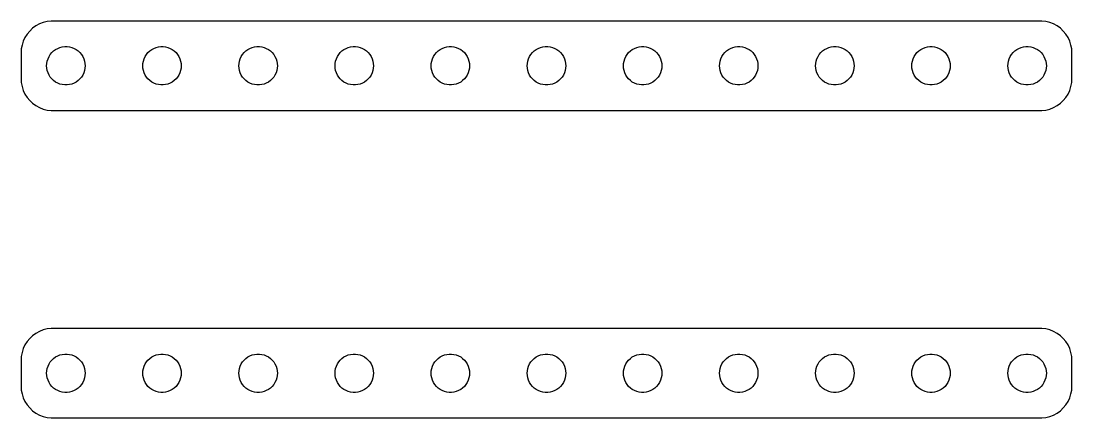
# Model space of a CAD drawing. Header units: metres. Extents: x -41 to 41, y 20.5 to 51.5.
import ezdxf

# ---------------------------------------------------------------- set-up
doc = ezdxf.new("R2010")
doc.units = ezdxf.units.M

msp = doc.modelspace()

# ---------------------------------------------------------------- linework, layer by layer
for p, q in [((-40.0936, 50.9263), (-40.3224, 50.7114)), ((-39.8396, 51.1108), (-40.0936, 50.9263)), ((-39.5644, 51.2621), (-39.8396, 51.1108)), ((-39.2725, 51.3776), (-39.5644, 51.2621)), ((-38.9684, 51.4557), (-39.2725, 51.3776)), ((-38.657, 51.4951), (-38.9684, 51.4557)), ((38.657, 51.4951), (-38.657, 51.4951)), ((38.9684, 51.4557), (38.657, 51.4951)), ((39.2725, 51.3776), (38.9684, 51.4557)), ((39.5644, 51.2621), (39.2725, 51.3776)), ((39.8396, 51.1108), (39.5644, 51.2621)), ((40.0936, 50.9263), (39.8396, 51.1108)), ((40.3224, 50.7114), (40.0936, 50.9263)), ((-40.6908, 50.2044), (-40.8244, 49.9203)), ((-40.5225, 50.4695), (-40.6908, 50.2044)), ((-40.3224, 50.7114), (-40.5225, 50.4695)), ((40.5225, 50.4695), (40.3224, 50.7114)), ((40.6908, 50.2044), (40.5225, 50.4695)), ((40.8244, 49.9203), (40.6908, 50.2044)), ((-40.9803, 49.3133), (-41, 49)), ((-40.9214, 49.6217), (-40.9803, 49.3133)), ((-40.8244, 49.9203), (-40.9214, 49.6217)), ((-38.4561, 49.1558), (-38.3037, 49.2665)), ((-38.3037, 49.2665), (-38.1387, 49.3572)), ((-38.1387, 49.3572), (-37.9635, 49.4266)), ((-37.9635, 49.4266), (-37.7811, 49.4734)), ((-37.7811, 49.4734), (-37.5942, 49.497)), ((-37.5942, 49.497), (-37.4058, 49.497)), ((-37.4058, 49.497), (-37.2189, 49.4734)), ((-37.2189, 49.4734), (-37.0365, 49.4266)), ((-37.0365, 49.4266), (-36.8613, 49.3572)), ((-36.8613, 49.3572), (-36.6963, 49.2665)), ((-36.6963, 49.2665), (-36.5439, 49.1558)), ((-30.9561, 49.1558), (-30.8037, 49.2665)), ((-30.8037, 49.2665), (-30.6387, 49.3572)), ((-30.6387, 49.3572), (-30.4635, 49.4266)), ((-30.4635, 49.4266), (-30.2811, 49.4734)), ((-30.2811, 49.4734), (-30.0942, 49.497)), ((-30.0942, 49.497), (-29.9058, 49.497)), ((-29.9058, 49.497), (-29.7189, 49.4734)), ((-29.7189, 49.4734), (-29.5365, 49.4266)), ((-29.5365, 49.4266), (-29.3613, 49.3572)), ((-29.3613, 49.3572), (-29.1963, 49.2665)), ((-29.1963, 49.2665), (-29.0439, 49.1558)), ((-23.4561, 49.1558), (-23.3037, 49.2665)), ((-23.3037, 49.2665), (-23.1387, 49.3572)), ((-23.1387, 49.3572), (-22.9635, 49.4266)), ((-22.9635, 49.4266), (-22.7811, 49.4734)), ((-22.7811, 49.4734), (-22.5942, 49.497)), ((-22.5942, 49.497), (-22.4058, 49.497)), ((-22.4058, 49.497), (-22.2189, 49.4734)), ((-22.2189, 49.4734), (-22.0365, 49.4266)), ((-22.0365, 49.4266), (-21.8613, 49.3572)), ((-21.8613, 49.3572), (-21.6963, 49.2665)), ((-21.6963, 49.2665), (-21.5439, 49.1558)), ((-15.9561, 49.1558), (-15.8037, 49.2665)), ((-15.8037, 49.2665), (-15.6387, 49.3572)), ((-15.6387, 49.3572), (-15.4635, 49.4266)), ((-15.4635, 49.4266), (-15.2811, 49.4734)), ((-15.2811, 49.4734), (-15.0942, 49.497)), ((-15.0942, 49.497), (-14.9058, 49.497)), ((-14.9058, 49.497), (-14.7189, 49.4734)), ((-14.7189, 49.4734), (-14.5365, 49.4266)), ((-14.5365, 49.4266), (-14.3613, 49.3572)), ((-14.3613, 49.3572), (-14.1963, 49.2665)), ((-14.1963, 49.2665), (-14.0439, 49.1558)), ((-8.45613, 49.1558), (-8.30373, 49.2665)), ((-8.30373, 49.2665), (-8.13866, 49.3572)), ((-8.13866, 49.3572), (-7.96352, 49.4266)), ((-7.96352, 49.4266), (-7.78107, 49.4734)), ((-7.78107, 49.4734), (-7.59418, 49.497)), ((-7.59418, 49.497), (-7.40581, 49.497)), ((-7.40581, 49.497), (-7.21892, 49.4734)), ((-7.21892, 49.4734), (-7.03647, 49.4266)), ((-7.03647, 49.4266), (-6.86133, 49.3572)), ((-6.86133, 49.3572), (-6.69626, 49.2665)), ((-6.69626, 49.2665), (-6.54385, 49.1558)), ((-0.95613, 49.1558), (-0.80373, 49.2665)), ((-0.80373, 49.2665), (-0.63866, 49.3572)), ((-0.63866, 49.3572), (-0.46352, 49.4266)), ((-0.46352, 49.4266), (-0.28107, 49.4734)), ((-0.28107, 49.4734), (-0.09418, 49.497)), ((-0.09418, 49.497), (0.09418, 49.497)), ((0.09418, 49.497), (0.28107, 49.4734)), ((0.28107, 49.4734), (0.46352, 49.4266)), ((0.46352, 49.4266), (0.63866, 49.3572)), ((0.63866, 49.3572), (0.80373, 49.2665)), ((0.80373, 49.2665), (0.95613, 49.1558)), ((6.54385, 49.1558), (6.69626, 49.2665)), ((6.69626, 49.2665), (6.86133, 49.3572)), ((6.86133, 49.3572), (7.03647, 49.4266)), ((7.03647, 49.4266), (7.21892, 49.4734)), ((7.21892, 49.4734), (7.40581, 49.497)), ((7.40581, 49.497), (7.59418, 49.497)), ((7.59418, 49.497), (7.78107, 49.4734)), ((7.78107, 49.4734), (7.96352, 49.4266)), ((7.96352, 49.4266), (8.13866, 49.3572)), ((8.13866, 49.3572), (8.30373, 49.2665)), ((8.30373, 49.2665), (8.45613, 49.1558)), ((14.0439, 49.1558), (14.1963, 49.2665)), ((14.1963, 49.2665), (14.3613, 49.3572)), ((14.3613, 49.3572), (14.5365, 49.4266)), ((14.5365, 49.4266), (14.7189, 49.4734)), ((14.7189, 49.4734), (14.9058, 49.497)), ((14.9058, 49.497), (15.0942, 49.497)), ((15.0942, 49.497), (15.2811, 49.4734)), ((15.2811, 49.4734), (15.4635, 49.4266)), ((15.4635, 49.4266), (15.6387, 49.3572)), ((15.6387, 49.3572), (15.8037, 49.2665)), ((15.8037, 49.2665), (15.9561, 49.1558)), ((21.5439, 49.1558), (21.6963, 49.2665)), ((21.6963, 49.2665), (21.8613, 49.3572)), ((21.8613, 49.3572), (22.0365, 49.4266)), ((22.0365, 49.4266), (22.2189, 49.4734)), ((22.2189, 49.4734), (22.4058, 49.497)), ((22.4058, 49.497), (22.5942, 49.497)), ((22.5942, 49.497), (22.7811, 49.4734)), ((22.7811, 49.4734), (22.9635, 49.4266)), ((22.9635, 49.4266), (23.1387, 49.3572)), ((23.1387, 49.3572), (23.3037, 49.2665)), ((23.3037, 49.2665), (23.4561, 49.1558)), ((29.0439, 49.1558), (29.1963, 49.2665)), ((29.1963, 49.2665), (29.3613, 49.3572)), ((29.3613, 49.3572), (29.5365, 49.4266)), ((29.5365, 49.4266), (29.7189, 49.4734)), ((29.7189, 49.4734), (29.9058, 49.497)), ((29.9058, 49.497), (30.0942, 49.497)), ((30.0942, 49.497), (30.2811, 49.4734)), ((30.2811, 49.4734), (30.4635, 49.4266)), ((30.4635, 49.4266), (30.6387, 49.3572)), ((30.6387, 49.3572), (30.8037, 49.2665)), ((30.8037, 49.2665), (30.9561, 49.1558)), ((36.5439, 49.1558), (36.6963, 49.2665)), ((36.6963, 49.2665), (36.8613, 49.3572)), ((36.8613, 49.3572), (37.0365, 49.4266)), ((37.0365, 49.4266), (37.2189, 49.4734)), ((37.2189, 49.4734), (37.4058, 49.497)), ((37.4058, 49.497), (37.5942, 49.497)), ((37.5942, 49.497), (37.7811, 49.4734)), ((37.7811, 49.4734), (37.9635, 49.4266)), ((37.9635, 49.4266), (38.1387, 49.3572)), ((38.1387, 49.3572), (38.3037, 49.2665)), ((38.3037, 49.2665), (38.4561, 49.1558)), ((40.9214, 49.6217), (40.8244, 49.9203)), ((40.9803, 49.3133), (40.9214, 49.6217)), ((41, 49), (40.9803, 49.3133)), ((-41, 49), (-41, 47)), ((-38.9529, 48.373), (-38.8947, 48.5522)), ((-38.8947, 48.5522), (-38.8145, 48.7226)), ((-38.8145, 48.7226), (-38.7135, 48.8817)), ((-38.7135, 48.8817), (-38.5934, 49.0268)), ((-38.5934, 49.0268), (-38.4561, 49.1558)), ((-36.5439, 49.1558), (-36.4065, 49.0268)), ((-36.4065, 49.0268), (-36.2865, 48.8817)), ((-36.2865, 48.8817), (-36.1855, 48.7226)), ((-36.1855, 48.7226), (-36.1053, 48.5522)), ((-36.1053, 48.5522), (-36.0471, 48.373)), ((-31.4529, 48.373), (-31.3947, 48.5522)), ((-31.3947, 48.5522), (-31.3145, 48.7226)), ((-31.3145, 48.7226), (-31.2135, 48.8817)), ((-31.2135, 48.8817), (-31.0934, 49.0268)), ((-31.0934, 49.0268), (-30.9561, 49.1558)), ((-29.0439, 49.1558), (-28.9065, 49.0268)), ((-28.9065, 49.0268), (-28.7865, 48.8817)), ((-28.7865, 48.8817), (-28.6855, 48.7226)), ((-28.6855, 48.7226), (-28.6053, 48.5522)), ((-28.6053, 48.5522), (-28.5471, 48.373)), ((-23.9529, 48.373), (-23.8947, 48.5522)), ((-23.8947, 48.5522), (-23.8145, 48.7226)), ((-23.8145, 48.7226), (-23.7135, 48.8817)), ((-23.7135, 48.8817), (-23.5934, 49.0268)), ((-23.5934, 49.0268), (-23.4561, 49.1558)), ((-21.5439, 49.1558), (-21.4065, 49.0268)), ((-21.4065, 49.0268), (-21.2865, 48.8817)), ((-21.2865, 48.8817), (-21.1855, 48.7226)), ((-21.1855, 48.7226), (-21.1053, 48.5522)), ((-21.1053, 48.5522), (-21.0471, 48.373)), ((-16.4529, 48.373), (-16.3947, 48.5522)), ((-16.3947, 48.5522), (-16.3145, 48.7226)), ((-16.3145, 48.7226), (-16.2135, 48.8817)), ((-16.2135, 48.8817), (-16.0934, 49.0268)), ((-16.0934, 49.0268), (-15.9561, 49.1558)), ((-14.0439, 49.1558), (-13.9065, 49.0268)), ((-13.9065, 49.0268), (-13.7865, 48.8817)), ((-13.7865, 48.8817), (-13.6855, 48.7226)), ((-13.6855, 48.7226), (-13.6053, 48.5522)), ((-13.6053, 48.5522), (-13.5471, 48.373)), ((-8.95287, 48.373), (-8.89465, 48.5522)), ((-8.89465, 48.5522), (-8.81445, 48.7226)), ((-8.81445, 48.7226), (-8.71352, 48.8817)), ((-8.71352, 48.8817), (-8.59344, 49.0268)), ((-8.59344, 49.0268), (-8.45613, 49.1558)), ((-6.54385, 49.1558), (-6.40654, 49.0268)), ((-6.40654, 49.0268), (-6.28647, 48.8817)), ((-6.28647, 48.8817), (-6.18553, 48.7226)), ((-6.18553, 48.7226), (-6.10533, 48.5522)), ((-6.10533, 48.5522), (-6.04712, 48.373)), ((-1.45287, 48.373), (-1.39465, 48.5522)), ((-1.39465, 48.5522), (-1.31445, 48.7226)), ((-1.31445, 48.7226), (-1.21352, 48.8817)), ((-1.21352, 48.8817), (-1.09344, 49.0268)), ((-1.09344, 49.0268), (-0.95613, 49.1558)), ((0.95613, 49.1558), (1.09344, 49.0268)), ((1.09344, 49.0268), (1.21352, 48.8817)), ((1.21352, 48.8817), (1.31445, 48.7226)), ((1.31445, 48.7226), (1.39465, 48.5522)), ((1.39465, 48.5522), (1.45287, 48.373)), ((6.04712, 48.373), (6.10533, 48.5522)), ((6.10533, 48.5522), (6.18553, 48.7226)), ((6.18553, 48.7226), (6.28647, 48.8817)), ((6.28647, 48.8817), (6.40654, 49.0268)), ((6.40654, 49.0268), (6.54385, 49.1558)), ((8.45613, 49.1558), (8.59344, 49.0268)), ((8.59344, 49.0268), (8.71352, 48.8817)), ((8.71352, 48.8817), (8.81445, 48.7226)), ((8.81445, 48.7226), (8.89465, 48.5522)), ((8.89465, 48.5522), (8.95287, 48.373)), ((13.5471, 48.373), (13.6053, 48.5522)), ((13.6053, 48.5522), (13.6855, 48.7226)), ((13.6855, 48.7226), (13.7865, 48.8817)), ((13.7865, 48.8817), (13.9065, 49.0268)), ((13.9065, 49.0268), (14.0439, 49.1558)), ((15.9561, 49.1558), (16.0934, 49.0268)), ((16.0934, 49.0268), (16.2135, 48.8817)), ((16.2135, 48.8817), (16.3145, 48.7226)), ((16.3145, 48.7226), (16.3947, 48.5522)), ((16.3947, 48.5522), (16.4529, 48.373)), ((21.0471, 48.373), (21.1053, 48.5522)), ((21.1053, 48.5522), (21.1855, 48.7226)), ((21.1855, 48.7226), (21.2865, 48.8817)), ((21.2865, 48.8817), (21.4065, 49.0268)), ((21.4065, 49.0268), (21.5439, 49.1558)), ((23.4561, 49.1558), (23.5934, 49.0268)), ((23.5934, 49.0268), (23.7135, 48.8817)), ((23.7135, 48.8817), (23.8145, 48.7226)), ((23.8145, 48.7226), (23.8947, 48.5522)), ((23.8947, 48.5522), (23.9529, 48.373)), ((28.5471, 48.373), (28.6053, 48.5522)), ((28.6053, 48.5522), (28.6855, 48.7226)), ((28.6855, 48.7226), (28.7865, 48.8817)), ((28.7865, 48.8817), (28.9065, 49.0268)), ((28.9065, 49.0268), (29.0439, 49.1558)), ((30.9561, 49.1558), (31.0934, 49.0268)), ((31.0934, 49.0268), (31.2135, 48.8817)), ((31.2135, 48.8817), (31.3145, 48.7226)), ((31.3145, 48.7226), (31.3947, 48.5522)), ((31.3947, 48.5522), (31.4529, 48.373)), ((36.0471, 48.373), (36.1053, 48.5522)), ((36.1053, 48.5522), (36.1855, 48.7226)), ((36.1855, 48.7226), (36.2865, 48.8817)), ((36.2865, 48.8817), (36.4065, 49.0268)), ((36.4065, 49.0268), (36.5439, 49.1558)), ((38.4561, 49.1558), (38.5934, 49.0268)), ((38.5934, 49.0268), (38.7135, 48.8817)), ((38.7135, 48.8817), (38.8145, 48.7226)), ((38.8145, 48.7226), (38.8947, 48.5522)), ((38.8947, 48.5522), (38.9529, 48.373)), ((41, 47), (41, 49)), ((-39, 48), (-38.9882, 48.188)), ((-38.9882, 47.812), (-39, 48)), ((-38.9882, 48.188), (-38.9529, 48.373)), ((-38.9529, 47.627), (-38.9882, 47.812)), ((-38.8947, 47.4478), (-38.9529, 47.627)), ((-36.0471, 47.627), (-36.1053, 47.4478)), ((-36.0471, 48.373), (-36.0118, 48.188)), ((-36.0118, 47.812), (-36.0471, 47.627)), ((-36.0118, 48.188), (-36, 48)), ((-36, 48), (-36.0118, 47.812)), ((-31.5, 48), (-31.4882, 48.188)), ((-31.4882, 47.812), (-31.5, 48)), ((-31.4882, 48.188), (-31.4529, 48.373)), ((-31.4529, 47.627), (-31.4882, 47.812)), ((-31.3947, 47.4478), (-31.4529, 47.627)), ((-28.5471, 47.627), (-28.6053, 47.4478)), ((-28.5471, 48.373), (-28.5118, 48.188)), ((-28.5118, 47.812), (-28.5471, 47.627)), ((-28.5118, 48.188), (-28.5, 48)), ((-28.5, 48), (-28.5118, 47.812)), ((-24, 48), (-23.9882, 48.188)), ((-23.9882, 47.812), (-24, 48)), ((-23.9882, 48.188), (-23.9529, 48.373)), ((-23.9529, 47.627), (-23.9882, 47.812)), ((-23.8947, 47.4478), (-23.9529, 47.627)), ((-21.0471, 47.627), (-21.1053, 47.4478)), ((-21.0471, 48.373), (-21.0118, 48.188)), ((-21.0118, 47.812), (-21.0471, 47.627)), ((-21.0118, 48.188), (-21, 48)), ((-21, 48), (-21.0118, 47.812)), ((-16.5, 48), (-16.4882, 48.188)), ((-16.4882, 47.812), (-16.5, 48)), ((-16.4882, 48.188), (-16.4529, 48.373)), ((-16.4529, 47.627), (-16.4882, 47.812)), ((-16.3947, 47.4478), (-16.4529, 47.627)), ((-13.5471, 47.627), (-13.6053, 47.4478)), ((-13.5471, 48.373), (-13.5118, 48.188)), ((-13.5118, 47.812), (-13.5471, 47.627)), ((-13.5118, 48.188), (-13.5, 48)), ((-13.5, 48), (-13.5118, 47.812)), ((-9, 48), (-8.98816, 48.188)), ((-8.98816, 47.812), (-9, 48)), ((-8.98816, 48.188), (-8.95287, 48.373)), ((-8.95287, 47.627), (-8.98816, 47.812)), ((-8.89465, 47.4478), (-8.95287, 47.627)), ((-6.04712, 47.627), (-6.10533, 47.4478)), ((-6.04712, 48.373), (-6.01183, 48.188)), ((-6.01183, 47.812), (-6.04712, 47.627)), ((-6.01183, 48.188), (-6, 48)), ((-6, 48), (-6.01183, 47.812)), ((-1.5, 48), (-1.48816, 48.188)), ((-1.48816, 47.812), (-1.5, 48)), ((-1.48816, 48.188), (-1.45287, 48.373)), ((-1.45287, 47.627), (-1.48816, 47.812)), ((-1.39465, 47.4478), (-1.45287, 47.627)), ((1.45287, 47.627), (1.39465, 47.4478)), ((1.45287, 48.373), (1.48816, 48.188)), ((1.48816, 47.812), (1.45287, 47.627)), ((1.48816, 48.188), (1.5, 48)), ((1.5, 48), (1.48816, 47.812)), ((6, 48), (6.01183, 48.188)), ((6.01183, 47.812), (6, 48)), ((6.01183, 48.188), (6.04712, 48.373)), ((6.04712, 47.627), (6.01183, 47.812)), ((6.10533, 47.4478), (6.04712, 47.627)), ((8.95287, 47.627), (8.89465, 47.4478)), ((8.95287, 48.373), (8.98816, 48.188)), ((8.98816, 47.812), (8.95287, 47.627)), ((8.98816, 48.188), (9, 48)), ((9, 48), (8.98816, 47.812)), ((13.5, 48), (13.5118, 48.188)), ((13.5118, 47.812), (13.5, 48)), ((13.5118, 48.188), (13.5471, 48.373)), ((13.5471, 47.627), (13.5118, 47.812)), ((13.6053, 47.4478), (13.5471, 47.627)), ((16.4529, 47.627), (16.3947, 47.4478)), ((16.4529, 48.373), (16.4882, 48.188)), ((16.4882, 47.812), (16.4529, 47.627)), ((16.4882, 48.188), (16.5, 48)), ((16.5, 48), (16.4882, 47.812)), ((21, 48), (21.0118, 48.188)), ((21.0118, 47.812), (21, 48)), ((21.0118, 48.188), (21.0471, 48.373)), ((21.0471, 47.627), (21.0118, 47.812)), ((21.1053, 47.4478), (21.0471, 47.627)), ((23.9529, 47.627), (23.8947, 47.4478)), ((23.9529, 48.373), (23.9882, 48.188)), ((23.9882, 47.812), (23.9529, 47.627)), ((23.9882, 48.188), (24, 48)), ((24, 48), (23.9882, 47.812)), ((28.5, 48), (28.5118, 48.188)), ((28.5118, 47.812), (28.5, 48)), ((28.5118, 48.188), (28.5471, 48.373)), ((28.5471, 47.627), (28.5118, 47.812)), ((28.6053, 47.4478), (28.5471, 47.627)), ((31.4529, 47.627), (31.3947, 47.4478)), ((31.4529, 48.373), (31.4882, 48.188)), ((31.4882, 47.812), (31.4529, 47.627)), ((31.4882, 48.188), (31.5, 48)), ((31.5, 48), (31.4882, 47.812)), ((36, 48), (36.0118, 48.188)), ((36.0118, 47.812), (36, 48)), ((36.0118, 48.188), (36.0471, 48.373)), ((36.0471, 47.627), (36.0118, 47.812)), ((36.1053, 47.4478), (36.0471, 47.627)), ((38.9529, 47.627), (38.8947, 47.4478)), ((38.9529, 48.373), (38.9882, 48.188)), ((38.9882, 47.812), (38.9529, 47.627)), ((38.9882, 48.188), (39, 48)), ((39, 48), (38.9882, 47.812)), ((-41, 47), (-40.9803, 46.6867)), ((-38.8145, 47.2774), (-38.8947, 47.4478)), ((-38.7135, 47.1183), (-38.8145, 47.2774)), ((-38.5934, 46.9732), (-38.7135, 47.1183)), ((-38.4561, 46.8442), (-38.5934, 46.9732)), ((-38.3037, 46.7335), (-38.4561, 46.8442)), ((-36.5439, 46.8442), (-36.6963, 46.7335)), ((-36.4065, 46.9732), (-36.5439, 46.8442)), ((-36.2865, 47.1183), (-36.4065, 46.9732)), ((-36.1855, 47.2774), (-36.2865, 47.1183)), ((-36.1053, 47.4478), (-36.1855, 47.2774)), ((-31.3145, 47.2774), (-31.3947, 47.4478)), ((-31.2135, 47.1183), (-31.3145, 47.2774)), ((-31.0934, 46.9732), (-31.2135, 47.1183)), ((-30.9561, 46.8442), (-31.0934, 46.9732)), ((-30.8037, 46.7335), (-30.9561, 46.8442)), ((-29.0439, 46.8442), (-29.1963, 46.7335)), ((-28.9065, 46.9732), (-29.0439, 46.8442)), ((-28.7865, 47.1183), (-28.9065, 46.9732)), ((-28.6855, 47.2774), (-28.7865, 47.1183)), ((-28.6053, 47.4478), (-28.6855, 47.2774)), ((-23.8145, 47.2774), (-23.8947, 47.4478)), ((-23.7135, 47.1183), (-23.8145, 47.2774)), ((-23.5934, 46.9732), (-23.7135, 47.1183)), ((-23.4561, 46.8442), (-23.5934, 46.9732)), ((-23.3037, 46.7335), (-23.4561, 46.8442)), ((-21.5439, 46.8442), (-21.6963, 46.7335)), ((-21.4065, 46.9732), (-21.5439, 46.8442)), ((-21.2865, 47.1183), (-21.4065, 46.9732)), ((-21.1855, 47.2774), (-21.2865, 47.1183)), ((-21.1053, 47.4478), (-21.1855, 47.2774)), ((-16.3145, 47.2774), (-16.3947, 47.4478)), ((-16.2135, 47.1183), (-16.3145, 47.2774)), ((-16.0934, 46.9732), (-16.2135, 47.1183)), ((-15.9561, 46.8442), (-16.0934, 46.9732)), ((-15.8037, 46.7335), (-15.9561, 46.8442)), ((-14.0439, 46.8442), (-14.1963, 46.7335)), ((-13.9065, 46.9732), (-14.0439, 46.8442)), ((-13.7865, 47.1183), (-13.9065, 46.9732)), ((-13.6855, 47.2774), (-13.7865, 47.1183)), ((-13.6053, 47.4478), (-13.6855, 47.2774)), ((-8.81445, 47.2774), (-8.89465, 47.4478)), ((-8.71352, 47.1183), (-8.81445, 47.2774)), ((-8.59344, 46.9732), (-8.71352, 47.1183)), ((-8.45613, 46.8442), (-8.59344, 46.9732)), ((-8.30373, 46.7335), (-8.45613, 46.8442)), ((-6.54385, 46.8442), (-6.69626, 46.7335)), ((-6.40654, 46.9732), (-6.54385, 46.8442)), ((-6.28647, 47.1183), (-6.40654, 46.9732)), ((-6.18553, 47.2774), (-6.28647, 47.1183)), ((-6.10533, 47.4478), (-6.18553, 47.2774)), ((-1.31445, 47.2774), (-1.39465, 47.4478)), ((-1.21352, 47.1183), (-1.31445, 47.2774)), ((-1.09344, 46.9732), (-1.21352, 47.1183)), ((-0.95613, 46.8442), (-1.09344, 46.9732)), ((-0.80373, 46.7335), (-0.95613, 46.8442)), ((0.95613, 46.8442), (0.80373, 46.7335)), ((1.09344, 46.9732), (0.95613, 46.8442)), ((1.21352, 47.1183), (1.09344, 46.9732)), ((1.31445, 47.2774), (1.21352, 47.1183)), ((1.39465, 47.4478), (1.31445, 47.2774)), ((6.18553, 47.2774), (6.10533, 47.4478)), ((6.28647, 47.1183), (6.18553, 47.2774)), ((6.40654, 46.9732), (6.28647, 47.1183)), ((6.54385, 46.8442), (6.40654, 46.9732)), ((6.69626, 46.7335), (6.54385, 46.8442)), ((8.45613, 46.8442), (8.30373, 46.7335)), ((8.59344, 46.9732), (8.45613, 46.8442)), ((8.71352, 47.1183), (8.59344, 46.9732)), ((8.81445, 47.2774), (8.71352, 47.1183)), ((8.89465, 47.4478), (8.81445, 47.2774)), ((13.6855, 47.2774), (13.6053, 47.4478)), ((13.7865, 47.1183), (13.6855, 47.2774)), ((13.9065, 46.9732), (13.7865, 47.1183)), ((14.0439, 46.8442), (13.9065, 46.9732)), ((14.1963, 46.7335), (14.0439, 46.8442)), ((15.9561, 46.8442), (15.8037, 46.7335)), ((16.0934, 46.9732), (15.9561, 46.8442)), ((16.2135, 47.1183), (16.0934, 46.9732)), ((16.3145, 47.2774), (16.2135, 47.1183)), ((16.3947, 47.4478), (16.3145, 47.2774)), ((21.1855, 47.2774), (21.1053, 47.4478)), ((21.2865, 47.1183), (21.1855, 47.2774)), ((21.4065, 46.9732), (21.2865, 47.1183)), ((21.5439, 46.8442), (21.4065, 46.9732)), ((21.6963, 46.7335), (21.5439, 46.8442)), ((23.4561, 46.8442), (23.3037, 46.7335)), ((23.5934, 46.9732), (23.4561, 46.8442)), ((23.7135, 47.1183), (23.5934, 46.9732)), ((23.8145, 47.2774), (23.7135, 47.1183)), ((23.8947, 47.4478), (23.8145, 47.2774)), ((28.6855, 47.2774), (28.6053, 47.4478)), ((28.7865, 47.1183), (28.6855, 47.2774)), ((28.9065, 46.9732), (28.7865, 47.1183)), ((29.0439, 46.8442), (28.9065, 46.9732)), ((29.1963, 46.7335), (29.0439, 46.8442)), ((30.9561, 46.8442), (30.8037, 46.7335)), ((31.0934, 46.9732), (30.9561, 46.8442)), ((31.2135, 47.1183), (31.0934, 46.9732)), ((31.3145, 47.2774), (31.2135, 47.1183)), ((31.3947, 47.4478), (31.3145, 47.2774)), ((36.1855, 47.2774), (36.1053, 47.4478)), ((36.2865, 47.1183), (36.1855, 47.2774)), ((36.4065, 46.9732), (36.2865, 47.1183)), ((36.5439, 46.8442), (36.4065, 46.9732)), ((36.6963, 46.7335), (36.5439, 46.8442)), ((38.4561, 46.8442), (38.3037, 46.7335)), ((38.5934, 46.9732), (38.4561, 46.8442)), ((38.7135, 47.1183), (38.5934, 46.9732)), ((38.8145, 47.2774), (38.7135, 47.1183)), ((38.8947, 47.4478), (38.8145, 47.2774)), ((40.9803, 46.6867), (41, 47)), ((-40.9803, 46.6867), (-40.9214, 46.3783)), ((-40.9214, 46.3783), (-40.8244, 46.0797)), ((-40.8244, 46.0797), (-40.6908, 45.7956)), ((-38.1387, 46.6428), (-38.3037, 46.7335)), ((-37.9635, 46.5734), (-38.1387, 46.6428)), ((-37.7811, 46.5266), (-37.9635, 46.5734)), ((-37.5942, 46.503), (-37.7811, 46.5266)), ((-37.4058, 46.503), (-37.5942, 46.503)), ((-37.2189, 46.5266), (-37.4058, 46.503)), ((-37.0365, 46.5734), (-37.2189, 46.5266)), ((-36.8613, 46.6428), (-37.0365, 46.5734)), ((-36.6963, 46.7335), (-36.8613, 46.6428)), ((-30.6387, 46.6428), (-30.8037, 46.7335)), ((-30.4635, 46.5734), (-30.6387, 46.6428)), ((-30.2811, 46.5266), (-30.4635, 46.5734)), ((-30.0942, 46.503), (-30.2811, 46.5266)), ((-29.9058, 46.503), (-30.0942, 46.503)), ((-29.7189, 46.5266), (-29.9058, 46.503)), ((-29.5365, 46.5734), (-29.7189, 46.5266)), ((-29.3613, 46.6428), (-29.5365, 46.5734)), ((-29.1963, 46.7335), (-29.3613, 46.6428)), ((-23.1387, 46.6428), (-23.3037, 46.7335)), ((-22.9635, 46.5734), (-23.1387, 46.6428)), ((-22.7811, 46.5266), (-22.9635, 46.5734)), ((-22.5942, 46.503), (-22.7811, 46.5266)), ((-22.4058, 46.503), (-22.5942, 46.503)), ((-22.2189, 46.5266), (-22.4058, 46.503)), ((-22.0365, 46.5734), (-22.2189, 46.5266)), ((-21.8613, 46.6428), (-22.0365, 46.5734)), ((-21.6963, 46.7335), (-21.8613, 46.6428)), ((-15.6387, 46.6428), (-15.8037, 46.7335)), ((-15.4635, 46.5734), (-15.6387, 46.6428)), ((-15.2811, 46.5266), (-15.4635, 46.5734)), ((-15.0942, 46.503), (-15.2811, 46.5266)), ((-14.9058, 46.503), (-15.0942, 46.503)), ((-14.7189, 46.5266), (-14.9058, 46.503)), ((-14.5365, 46.5734), (-14.7189, 46.5266)), ((-14.3613, 46.6428), (-14.5365, 46.5734)), ((-14.1963, 46.7335), (-14.3613, 46.6428)), ((-8.13866, 46.6428), (-8.30373, 46.7335)), ((-7.96352, 46.5734), (-8.13866, 46.6428)), ((-7.78107, 46.5266), (-7.96352, 46.5734)), ((-7.59418, 46.503), (-7.78107, 46.5266)), ((-7.40581, 46.503), (-7.59418, 46.503)), ((-7.21892, 46.5266), (-7.40581, 46.503)), ((-7.03647, 46.5734), (-7.21892, 46.5266)), ((-6.86133, 46.6428), (-7.03647, 46.5734)), ((-6.69626, 46.7335), (-6.86133, 46.6428)), ((-0.63866, 46.6428), (-0.80373, 46.7335)), ((-0.46352, 46.5734), (-0.63866, 46.6428)), ((-0.28107, 46.5266), (-0.46352, 46.5734)), ((-0.09418, 46.503), (-0.28107, 46.5266)), ((0.09418, 46.503), (-0.09418, 46.503)), ((0.28107, 46.5266), (0.09418, 46.503)), ((0.46352, 46.5734), (0.28107, 46.5266)), ((0.63866, 46.6428), (0.46352, 46.5734)), ((0.80373, 46.7335), (0.63866, 46.6428)), ((6.86133, 46.6428), (6.69626, 46.7335)), ((7.03647, 46.5734), (6.86133, 46.6428)), ((7.21892, 46.5266), (7.03647, 46.5734)), ((7.40581, 46.503), (7.21892, 46.5266)), ((7.59418, 46.503), (7.40581, 46.503)), ((7.78107, 46.5266), (7.59418, 46.503)), ((7.96352, 46.5734), (7.78107, 46.5266)), ((8.13866, 46.6428), (7.96352, 46.5734)), ((8.30373, 46.7335), (8.13866, 46.6428)), ((14.3613, 46.6428), (14.1963, 46.7335)), ((14.5365, 46.5734), (14.3613, 46.6428)), ((14.7189, 46.5266), (14.5365, 46.5734)), ((14.9058, 46.503), (14.7189, 46.5266)), ((15.0942, 46.503), (14.9058, 46.503)), ((15.2811, 46.5266), (15.0942, 46.503)), ((15.4635, 46.5734), (15.2811, 46.5266)), ((15.6387, 46.6428), (15.4635, 46.5734)), ((15.8037, 46.7335), (15.6387, 46.6428)), ((21.8613, 46.6428), (21.6963, 46.7335)), ((22.0365, 46.5734), (21.8613, 46.6428)), ((22.2189, 46.5266), (22.0365, 46.5734)), ((22.4058, 46.503), (22.2189, 46.5266)), ((22.5942, 46.503), (22.4058, 46.503)), ((22.7811, 46.5266), (22.5942, 46.503)), ((22.9635, 46.5734), (22.7811, 46.5266)), ((23.1387, 46.6428), (22.9635, 46.5734)), ((23.3037, 46.7335), (23.1387, 46.6428)), ((29.3613, 46.6428), (29.1963, 46.7335)), ((29.5365, 46.5734), (29.3613, 46.6428)), ((29.7189, 46.5266), (29.5365, 46.5734)), ((29.9058, 46.503), (29.7189, 46.5266)), ((30.0942, 46.503), (29.9058, 46.503)), ((30.2811, 46.5266), (30.0942, 46.503)), ((30.4635, 46.5734), (30.2811, 46.5266)), ((30.6387, 46.6428), (30.4635, 46.5734)), ((30.8037, 46.7335), (30.6387, 46.6428)), ((36.8613, 46.6428), (36.6963, 46.7335)), ((37.0365, 46.5734), (36.8613, 46.6428)), ((37.2189, 46.5266), (37.0365, 46.5734)), ((37.4058, 46.503), (37.2189, 46.5266)), ((37.5942, 46.503), (37.4058, 46.503)), ((37.7811, 46.5266), (37.5942, 46.503)), ((37.9635, 46.5734), (37.7811, 46.5266)), ((38.1387, 46.6428), (37.9635, 46.5734)), ((38.3037, 46.7335), (38.1387, 46.6428)), ((40.6908, 45.7956), (40.8244, 46.0797)), ((40.8244, 46.0797), (40.9214, 46.3783)), ((40.9214, 46.3783), (40.9803, 46.6867)), ((-40.6908, 45.7956), (-40.5225, 45.5305)), ((-40.5225, 45.5305), (-40.3224, 45.2886)), ((-40.3224, 45.2886), (-40.0936, 45.0737)), ((40.0936, 45.0737), (40.3224, 45.2886)), ((40.3224, 45.2886), (40.5225, 45.5305)), ((40.5225, 45.5305), (40.6908, 45.7956)), ((-40.0936, 45.0737), (-39.8396, 44.8892)), ((-39.8396, 44.8892), (-39.5644, 44.7379)), ((-39.5644, 44.7379), (-39.2725, 44.6224)), ((-39.2725, 44.6224), (-38.9684, 44.5443)), ((-38.9684, 44.5443), (-38.657, 44.5049)), ((-38.657, 44.5049), (38.657, 44.5049)), ((38.657, 44.5049), (38.9684, 44.5443)), ((38.9684, 44.5443), (39.2725, 44.6224)), ((39.2725, 44.6224), (39.5644, 44.7379)), ((39.5644, 44.7379), (39.8396, 44.8892)), ((39.8396, 44.8892), (40.0936, 45.0737)), ((-39.8396, 27.1108), (-40.0936, 26.9263)), ((-39.5644, 27.2621), (-39.8396, 27.1108)), ((-39.2725, 27.3776), (-39.5644, 27.2621)), ((-38.9684, 27.4557), (-39.2725, 27.3776)), ((-38.657, 27.4951), (-38.9684, 27.4557)), ((38.657, 27.4951), (-38.657, 27.4951)), ((38.9684, 27.4557), (38.657, 27.4951)), ((39.2725, 27.3776), (38.9684, 27.4557)), ((39.5644, 27.2621), (39.2725, 27.3776)), ((39.8396, 27.1108), (39.5644, 27.2621)), ((40.0936, 26.9263), (39.8396, 27.1108)), ((-40.5225, 26.4695), (-40.6908, 26.2044)), ((-40.3224, 26.7114), (-40.5225, 26.4695)), ((-40.0936, 26.9263), (-40.3224, 26.7114)), ((40.3224, 26.7114), (40.0936, 26.9263)), ((40.5225, 26.4695), (40.3224, 26.7114)), ((40.6908, 26.2044), (40.5225, 26.4695)), ((-40.9214, 25.6217), (-40.9803, 25.3133)), ((-40.8244, 25.9203), (-40.9214, 25.6217)), ((-40.6908, 26.2044), (-40.8244, 25.9203)), ((-38.1387, 25.3572), (-37.9635, 25.4266)), ((-37.9635, 25.4266), (-37.7811, 25.4734)), ((-37.7811, 25.4734), (-37.5942, 25.497)), ((-37.5942, 25.497), (-37.4058, 25.497)), ((-37.4058, 25.497), (-37.2189, 25.4734)), ((-37.2189, 25.4734), (-37.0365, 25.4266)), ((-37.0365, 25.4266), (-36.8613, 25.3572)), ((-30.6387, 25.3572), (-30.4635, 25.4266)), ((-30.4635, 25.4266), (-30.2811, 25.4734)), ((-30.2811, 25.4734), (-30.0942, 25.497)), ((-30.0942, 25.497), (-29.9058, 25.497)), ((-29.9058, 25.497), (-29.7189, 25.4734)), ((-29.7189, 25.4734), (-29.5365, 25.4266)), ((-29.5365, 25.4266), (-29.3613, 25.3572)), ((-23.1387, 25.3572), (-22.9635, 25.4266)), ((-22.9635, 25.4266), (-22.7811, 25.4734)), ((-22.7811, 25.4734), (-22.5942, 25.497)), ((-22.5942, 25.497), (-22.4058, 25.497)), ((-22.4058, 25.497), (-22.2189, 25.4734)), ((-22.2189, 25.4734), (-22.0365, 25.4266)), ((-22.0365, 25.4266), (-21.8613, 25.3572)), ((-15.6387, 25.3572), (-15.4635, 25.4266)), ((-15.4635, 25.4266), (-15.2811, 25.4734)), ((-15.2811, 25.4734), (-15.0942, 25.497)), ((-15.0942, 25.497), (-14.9058, 25.497)), ((-14.9058, 25.497), (-14.7189, 25.4734)), ((-14.7189, 25.4734), (-14.5365, 25.4266)), ((-14.5365, 25.4266), (-14.3613, 25.3572)), ((-8.13866, 25.3572), (-7.96352, 25.4266)), ((-7.96352, 25.4266), (-7.78107, 25.4734)), ((-7.78107, 25.4734), (-7.59418, 25.497)), ((-7.59418, 25.497), (-7.40581, 25.497)), ((-7.40581, 25.497), (-7.21892, 25.4734)), ((-7.21892, 25.4734), (-7.03647, 25.4266)), ((-7.03647, 25.4266), (-6.86133, 25.3572)), ((-0.63866, 25.3572), (-0.46352, 25.4266)), ((-0.46352, 25.4266), (-0.28107, 25.4734)), ((-0.28107, 25.4734), (-0.09418, 25.497)), ((-0.09418, 25.497), (0.09418, 25.497)), ((0.09418, 25.497), (0.28107, 25.4734)), ((0.28107, 25.4734), (0.46352, 25.4266)), ((0.46352, 25.4266), (0.63866, 25.3572)), ((6.86133, 25.3572), (7.03647, 25.4266)), ((7.03647, 25.4266), (7.21892, 25.4734)), ((7.21892, 25.4734), (7.40581, 25.497)), ((7.40581, 25.497), (7.59418, 25.497)), ((7.59418, 25.497), (7.78107, 25.4734)), ((7.78107, 25.4734), (7.96352, 25.4266)), ((7.96352, 25.4266), (8.13866, 25.3572)), ((14.3613, 25.3572), (14.5365, 25.4266)), ((14.5365, 25.4266), (14.7189, 25.4734)), ((14.7189, 25.4734), (14.9058, 25.497)), ((14.9058, 25.497), (15.0942, 25.497)), ((15.0942, 25.497), (15.2811, 25.4734)), ((15.2811, 25.4734), (15.4635, 25.4266)), ((15.4635, 25.4266), (15.6387, 25.3572)), ((21.8613, 25.3572), (22.0365, 25.4266)), ((22.0365, 25.4266), (22.2189, 25.4734)), ((22.2189, 25.4734), (22.4058, 25.497)), ((22.4058, 25.497), (22.5942, 25.497)), ((22.5942, 25.497), (22.7811, 25.4734)), ((22.7811, 25.4734), (22.9635, 25.4266)), ((22.9635, 25.4266), (23.1387, 25.3572)), ((29.3613, 25.3572), (29.5365, 25.4266)), ((29.5365, 25.4266), (29.7189, 25.4734)), ((29.7189, 25.4734), (29.9058, 25.497)), ((29.9058, 25.497), (30.0942, 25.497)), ((30.0942, 25.497), (30.2811, 25.4734)), ((30.2811, 25.4734), (30.4635, 25.4266)), ((30.4635, 25.4266), (30.6387, 25.3572)), ((36.8613, 25.3572), (37.0365, 25.4266)), ((37.0365, 25.4266), (37.2189, 25.4734)), ((37.2189, 25.4734), (37.4058, 25.497)), ((37.4058, 25.497), (37.5942, 25.497)), ((37.5942, 25.497), (37.7811, 25.4734)), ((37.7811, 25.4734), (37.9635, 25.4266)), ((37.9635, 25.4266), (38.1387, 25.3572)), ((40.8244, 25.9203), (40.6908, 26.2044)), ((40.9214, 25.6217), (40.8244, 25.9203)), ((40.9803, 25.3133), (40.9214, 25.6217)), ((-40.9803, 25.3133), (-41, 25)), ((-41, 25), (-41, 23)), ((-38.8947, 24.5522), (-38.8145, 24.7226)), ((-38.8145, 24.7226), (-38.7135, 24.8817)), ((-38.7135, 24.8817), (-38.5934, 25.0268)), ((-38.5934, 25.0268), (-38.4561, 25.1558)), ((-38.4561, 25.1558), (-38.3037, 25.2665)), ((-38.3037, 25.2665), (-38.1387, 25.3572)), ((-36.8613, 25.3572), (-36.6963, 25.2665)), ((-36.6963, 25.2665), (-36.5439, 25.1558)), ((-36.5439, 25.1558), (-36.4065, 25.0268)), ((-36.4065, 25.0268), (-36.2865, 24.8817)), ((-36.2865, 24.8817), (-36.1855, 24.7226)), ((-36.1855, 24.7226), (-36.1053, 24.5522)), ((-31.3947, 24.5522), (-31.3145, 24.7226)), ((-31.3145, 24.7226), (-31.2135, 24.8817)), ((-31.2135, 24.8817), (-31.0934, 25.0268)), ((-31.0934, 25.0268), (-30.9561, 25.1558)), ((-30.9561, 25.1558), (-30.8037, 25.2665)), ((-30.8037, 25.2665), (-30.6387, 25.3572)), ((-29.3613, 25.3572), (-29.1963, 25.2665)), ((-29.1963, 25.2665), (-29.0439, 25.1558)), ((-29.0439, 25.1558), (-28.9065, 25.0268)), ((-28.9065, 25.0268), (-28.7865, 24.8817)), ((-28.7865, 24.8817), (-28.6855, 24.7226)), ((-28.6855, 24.7226), (-28.6053, 24.5522)), ((-23.8947, 24.5522), (-23.8145, 24.7226)), ((-23.8145, 24.7226), (-23.7135, 24.8817)), ((-23.7135, 24.8817), (-23.5934, 25.0268)), ((-23.5934, 25.0268), (-23.4561, 25.1558)), ((-23.4561, 25.1558), (-23.3037, 25.2665)), ((-23.3037, 25.2665), (-23.1387, 25.3572)), ((-21.8613, 25.3572), (-21.6963, 25.2665)), ((-21.6963, 25.2665), (-21.5439, 25.1558)), ((-21.5439, 25.1558), (-21.4065, 25.0268)), ((-21.4065, 25.0268), (-21.2865, 24.8817)), ((-21.2865, 24.8817), (-21.1855, 24.7226)), ((-21.1855, 24.7226), (-21.1053, 24.5522)), ((-16.3947, 24.5522), (-16.3145, 24.7226)), ((-16.3145, 24.7226), (-16.2135, 24.8817)), ((-16.2135, 24.8817), (-16.0934, 25.0268)), ((-16.0934, 25.0268), (-15.9561, 25.1558)), ((-15.9561, 25.1558), (-15.8037, 25.2665)), ((-15.8037, 25.2665), (-15.6387, 25.3572)), ((-14.3613, 25.3572), (-14.1963, 25.2665)), ((-14.1963, 25.2665), (-14.0439, 25.1558)), ((-14.0439, 25.1558), (-13.9065, 25.0268)), ((-13.9065, 25.0268), (-13.7865, 24.8817)), ((-13.7865, 24.8817), (-13.6855, 24.7226)), ((-13.6855, 24.7226), (-13.6053, 24.5522)), ((-8.89465, 24.5522), (-8.81445, 24.7226)), ((-8.81445, 24.7226), (-8.71352, 24.8817)), ((-8.71352, 24.8817), (-8.59344, 25.0268)), ((-8.59344, 25.0268), (-8.45613, 25.1558)), ((-8.45613, 25.1558), (-8.30373, 25.2665)), ((-8.30373, 25.2665), (-8.13866, 25.3572)), ((-6.86133, 25.3572), (-6.69626, 25.2665)), ((-6.69626, 25.2665), (-6.54385, 25.1558)), ((-6.54385, 25.1558), (-6.40654, 25.0268)), ((-6.40654, 25.0268), (-6.28647, 24.8817)), ((-6.28647, 24.8817), (-6.18553, 24.7226)), ((-6.18553, 24.7226), (-6.10533, 24.5522)), ((-1.39465, 24.5522), (-1.31445, 24.7226)), ((-1.31445, 24.7226), (-1.21352, 24.8817)), ((-1.21352, 24.8817), (-1.09344, 25.0268)), ((-1.09344, 25.0268), (-0.95613, 25.1558)), ((-0.95613, 25.1558), (-0.80373, 25.2665)), ((-0.80373, 25.2665), (-0.63866, 25.3572)), ((0.63866, 25.3572), (0.80373, 25.2665)), ((0.80373, 25.2665), (0.95613, 25.1558)), ((0.95613, 25.1558), (1.09344, 25.0268)), ((1.09344, 25.0268), (1.21352, 24.8817)), ((1.21352, 24.8817), (1.31445, 24.7226)), ((1.31445, 24.7226), (1.39465, 24.5522)), ((6.10533, 24.5522), (6.18553, 24.7226)), ((6.18553, 24.7226), (6.28647, 24.8817)), ((6.28647, 24.8817), (6.40654, 25.0268)), ((6.40654, 25.0268), (6.54385, 25.1558)), ((6.54385, 25.1558), (6.69626, 25.2665)), ((6.69626, 25.2665), (6.86133, 25.3572)), ((8.13866, 25.3572), (8.30373, 25.2665)), ((8.30373, 25.2665), (8.45613, 25.1558)), ((8.45613, 25.1558), (8.59344, 25.0268)), ((8.59344, 25.0268), (8.71352, 24.8817)), ((8.71352, 24.8817), (8.81445, 24.7226)), ((8.81445, 24.7226), (8.89465, 24.5522)), ((13.6053, 24.5522), (13.6855, 24.7226)), ((13.6855, 24.7226), (13.7865, 24.8817)), ((13.7865, 24.8817), (13.9065, 25.0268)), ((13.9065, 25.0268), (14.0439, 25.1558)), ((14.0439, 25.1558), (14.1963, 25.2665)), ((14.1963, 25.2665), (14.3613, 25.3572)), ((15.6387, 25.3572), (15.8037, 25.2665)), ((15.8037, 25.2665), (15.9561, 25.1558)), ((15.9561, 25.1558), (16.0934, 25.0268)), ((16.0934, 25.0268), (16.2135, 24.8817)), ((16.2135, 24.8817), (16.3145, 24.7226)), ((16.3145, 24.7226), (16.3947, 24.5522)), ((21.1053, 24.5522), (21.1855, 24.7226)), ((21.1855, 24.7226), (21.2865, 24.8817)), ((21.2865, 24.8817), (21.4065, 25.0268)), ((21.4065, 25.0268), (21.5439, 25.1558)), ((21.5439, 25.1558), (21.6963, 25.2665)), ((21.6963, 25.2665), (21.8613, 25.3572)), ((23.1387, 25.3572), (23.3037, 25.2665)), ((23.3037, 25.2665), (23.4561, 25.1558)), ((23.4561, 25.1558), (23.5934, 25.0268)), ((23.5934, 25.0268), (23.7135, 24.8817)), ((23.7135, 24.8817), (23.8145, 24.7226)), ((23.8145, 24.7226), (23.8947, 24.5522)), ((28.6053, 24.5522), (28.6855, 24.7226)), ((28.6855, 24.7226), (28.7865, 24.8817)), ((28.7865, 24.8817), (28.9065, 25.0268)), ((28.9065, 25.0268), (29.0439, 25.1558)), ((29.0439, 25.1558), (29.1963, 25.2665)), ((29.1963, 25.2665), (29.3613, 25.3572)), ((30.6387, 25.3572), (30.8037, 25.2665)), ((30.8037, 25.2665), (30.9561, 25.1558)), ((30.9561, 25.1558), (31.0934, 25.0268)), ((31.0934, 25.0268), (31.2135, 24.8817)), ((31.2135, 24.8817), (31.3145, 24.7226)), ((31.3145, 24.7226), (31.3947, 24.5522)), ((36.1053, 24.5522), (36.1855, 24.7226)), ((36.1855, 24.7226), (36.2865, 24.8817)), ((36.2865, 24.8817), (36.4065, 25.0268)), ((36.4065, 25.0268), (36.5439, 25.1558)), ((36.5439, 25.1558), (36.6963, 25.2665)), ((36.6963, 25.2665), (36.8613, 25.3572)), ((38.1387, 25.3572), (38.3037, 25.2665)), ((38.3037, 25.2665), (38.4561, 25.1558)), ((38.4561, 25.1558), (38.5934, 25.0268)), ((38.5934, 25.0268), (38.7135, 24.8817)), ((38.7135, 24.8817), (38.8145, 24.7226)), ((38.8145, 24.7226), (38.8947, 24.5522)), ((41, 25), (40.9803, 25.3133)), ((41, 23), (41, 25)), ((-39, 24), (-38.9882, 24.188)), ((-38.9882, 23.812), (-39, 24)), ((-38.9882, 24.188), (-38.9529, 24.373)), ((-38.9529, 23.627), (-38.9882, 23.812)), ((-38.9529, 24.373), (-38.8947, 24.5522)), ((-36.1053, 24.5522), (-36.0471, 24.373)), ((-36.0471, 24.373), (-36.0118, 24.188)), ((-36.0118, 23.812), (-36.0471, 23.627)), ((-36.0118, 24.188), (-36, 24)), ((-36, 24), (-36.0118, 23.812)), ((-31.5, 24), (-31.4882, 24.188)), ((-31.4882, 23.812), (-31.5, 24)), ((-31.4882, 24.188), (-31.4529, 24.373)), ((-31.4529, 23.627), (-31.4882, 23.812)), ((-31.4529, 24.373), (-31.3947, 24.5522)), ((-28.6053, 24.5522), (-28.5471, 24.373)), ((-28.5471, 24.373), (-28.5118, 24.188)), ((-28.5118, 23.812), (-28.5471, 23.627)), ((-28.5118, 24.188), (-28.5, 24)), ((-28.5, 24), (-28.5118, 23.812)), ((-24, 24), (-23.9882, 24.188)), ((-23.9882, 23.812), (-24, 24)), ((-23.9882, 24.188), (-23.9529, 24.373)), ((-23.9529, 23.627), (-23.9882, 23.812)), ((-23.9529, 24.373), (-23.8947, 24.5522)), ((-21.1053, 24.5522), (-21.0471, 24.373)), ((-21.0471, 24.373), (-21.0118, 24.188)), ((-21.0118, 23.812), (-21.0471, 23.627)), ((-21.0118, 24.188), (-21, 24)), ((-21, 24), (-21.0118, 23.812)), ((-16.5, 24), (-16.4882, 24.188)), ((-16.4882, 23.812), (-16.5, 24)), ((-16.4882, 24.188), (-16.4529, 24.373)), ((-16.4529, 23.627), (-16.4882, 23.812)), ((-16.4529, 24.373), (-16.3947, 24.5522)), ((-13.6053, 24.5522), (-13.5471, 24.373)), ((-13.5471, 24.373), (-13.5118, 24.188)), ((-13.5118, 23.812), (-13.5471, 23.627)), ((-13.5118, 24.188), (-13.5, 24)), ((-13.5, 24), (-13.5118, 23.812)), ((-9, 24), (-8.98816, 24.188)), ((-8.98816, 23.812), (-9, 24)), ((-8.98816, 24.188), (-8.95287, 24.373)), ((-8.95287, 23.627), (-8.98816, 23.812)), ((-8.95287, 24.373), (-8.89465, 24.5522)), ((-6.10533, 24.5522), (-6.04712, 24.373)), ((-6.04712, 24.373), (-6.01183, 24.188)), ((-6.01183, 23.812), (-6.04712, 23.627)), ((-6.01183, 24.188), (-6, 24)), ((-6, 24), (-6.01183, 23.812)), ((-1.5, 24), (-1.48816, 24.188)), ((-1.48816, 23.812), (-1.5, 24)), ((-1.48816, 24.188), (-1.45287, 24.373)), ((-1.45287, 23.627), (-1.48816, 23.812)), ((-1.45287, 24.373), (-1.39465, 24.5522)), ((1.39465, 24.5522), (1.45287, 24.373)), ((1.45287, 24.373), (1.48816, 24.188)), ((1.48816, 23.812), (1.45287, 23.627)), ((1.48816, 24.188), (1.5, 24)), ((1.5, 24), (1.48816, 23.812)), ((6, 24), (6.01183, 24.188)), ((6.01183, 23.812), (6, 24)), ((6.01183, 24.188), (6.04712, 24.373)), ((6.04712, 23.627), (6.01183, 23.812)), ((6.04712, 24.373), (6.10533, 24.5522)), ((8.89465, 24.5522), (8.95287, 24.373)), ((8.95287, 24.373), (8.98816, 24.188)), ((8.98816, 23.812), (8.95287, 23.627)), ((8.98816, 24.188), (9, 24)), ((9, 24), (8.98816, 23.812)), ((13.5, 24), (13.5118, 24.188)), ((13.5118, 23.812), (13.5, 24)), ((13.5118, 24.188), (13.5471, 24.373)), ((13.5471, 23.627), (13.5118, 23.812)), ((13.5471, 24.373), (13.6053, 24.5522)), ((16.3947, 24.5522), (16.4529, 24.373)), ((16.4529, 24.373), (16.4882, 24.188)), ((16.4882, 23.812), (16.4529, 23.627)), ((16.4882, 24.188), (16.5, 24)), ((16.5, 24), (16.4882, 23.812)), ((21, 24), (21.0118, 24.188)), ((21.0118, 23.812), (21, 24)), ((21.0118, 24.188), (21.0471, 24.373)), ((21.0471, 23.627), (21.0118, 23.812)), ((21.0471, 24.373), (21.1053, 24.5522)), ((23.8947, 24.5522), (23.9529, 24.373)), ((23.9529, 24.373), (23.9882, 24.188)), ((23.9882, 23.812), (23.9529, 23.627)), ((23.9882, 24.188), (24, 24)), ((24, 24), (23.9882, 23.812)), ((28.5, 24), (28.5118, 24.188)), ((28.5118, 23.812), (28.5, 24)), ((28.5118, 24.188), (28.5471, 24.373)), ((28.5471, 23.627), (28.5118, 23.812)), ((28.5471, 24.373), (28.6053, 24.5522)), ((31.3947, 24.5522), (31.4529, 24.373)), ((31.4529, 24.373), (31.4882, 24.188)), ((31.4882, 23.812), (31.4529, 23.627)), ((31.4882, 24.188), (31.5, 24)), ((31.5, 24), (31.4882, 23.812)), ((36, 24), (36.0118, 24.188)), ((36.0118, 23.812), (36, 24)), ((36.0118, 24.188), (36.0471, 24.373)), ((36.0471, 23.627), (36.0118, 23.812)), ((36.0471, 24.373), (36.1053, 24.5522)), ((38.8947, 24.5522), (38.9529, 24.373)), ((38.9529, 24.373), (38.9882, 24.188)), ((38.9882, 23.812), (38.9529, 23.627)), ((38.9882, 24.188), (39, 24)), ((39, 24), (38.9882, 23.812)), ((-41, 23), (-40.9803, 22.6867)), ((-38.8947, 23.4478), (-38.9529, 23.627)), ((-38.8145, 23.2774), (-38.8947, 23.4478)), ((-38.7135, 23.1183), (-38.8145, 23.2774)), ((-38.5934, 22.9732), (-38.7135, 23.1183)), ((-38.4561, 22.8442), (-38.5934, 22.9732)), ((-36.4065, 22.9732), (-36.5439, 22.8442)), ((-36.2865, 23.1183), (-36.4065, 22.9732)), ((-36.1855, 23.2774), (-36.2865, 23.1183)), ((-36.1053, 23.4478), (-36.1855, 23.2774)), ((-36.0471, 23.627), (-36.1053, 23.4478)), ((-31.3947, 23.4478), (-31.4529, 23.627)), ((-31.3145, 23.2774), (-31.3947, 23.4478)), ((-31.2135, 23.1183), (-31.3145, 23.2774)), ((-31.0934, 22.9732), (-31.2135, 23.1183)), ((-30.9561, 22.8442), (-31.0934, 22.9732)), ((-28.9065, 22.9732), (-29.0439, 22.8442)), ((-28.7865, 23.1183), (-28.9065, 22.9732)), ((-28.6855, 23.2774), (-28.7865, 23.1183)), ((-28.6053, 23.4478), (-28.6855, 23.2774)), ((-28.5471, 23.627), (-28.6053, 23.4478)), ((-23.8947, 23.4478), (-23.9529, 23.627)), ((-23.8145, 23.2774), (-23.8947, 23.4478)), ((-23.7135, 23.1183), (-23.8145, 23.2774)), ((-23.5934, 22.9732), (-23.7135, 23.1183)), ((-23.4561, 22.8442), (-23.5934, 22.9732)), ((-21.4065, 22.9732), (-21.5439, 22.8442)), ((-21.2865, 23.1183), (-21.4065, 22.9732)), ((-21.1855, 23.2774), (-21.2865, 23.1183)), ((-21.1053, 23.4478), (-21.1855, 23.2774)), ((-21.0471, 23.627), (-21.1053, 23.4478)), ((-16.3947, 23.4478), (-16.4529, 23.627)), ((-16.3145, 23.2774), (-16.3947, 23.4478)), ((-16.2135, 23.1183), (-16.3145, 23.2774)), ((-16.0934, 22.9732), (-16.2135, 23.1183)), ((-15.9561, 22.8442), (-16.0934, 22.9732)), ((-13.9065, 22.9732), (-14.0439, 22.8442)), ((-13.7865, 23.1183), (-13.9065, 22.9732)), ((-13.6855, 23.2774), (-13.7865, 23.1183)), ((-13.6053, 23.4478), (-13.6855, 23.2774)), ((-13.5471, 23.627), (-13.6053, 23.4478)), ((-8.89465, 23.4478), (-8.95287, 23.627)), ((-8.81445, 23.2774), (-8.89465, 23.4478)), ((-8.71352, 23.1183), (-8.81445, 23.2774)), ((-8.59344, 22.9732), (-8.71352, 23.1183)), ((-8.45613, 22.8442), (-8.59344, 22.9732)), ((-6.40654, 22.9732), (-6.54385, 22.8442)), ((-6.28647, 23.1183), (-6.40654, 22.9732)), ((-6.18553, 23.2774), (-6.28647, 23.1183)), ((-6.10533, 23.4478), (-6.18553, 23.2774)), ((-6.04712, 23.627), (-6.10533, 23.4478)), ((-1.39465, 23.4478), (-1.45287, 23.627)), ((-1.31445, 23.2774), (-1.39465, 23.4478)), ((-1.21352, 23.1183), (-1.31445, 23.2774)), ((-1.09344, 22.9732), (-1.21352, 23.1183)), ((-0.95613, 22.8442), (-1.09344, 22.9732)), ((1.09344, 22.9732), (0.95613, 22.8442)), ((1.21352, 23.1183), (1.09344, 22.9732)), ((1.31445, 23.2774), (1.21352, 23.1183)), ((1.39465, 23.4478), (1.31445, 23.2774)), ((1.45287, 23.627), (1.39465, 23.4478)), ((6.10533, 23.4478), (6.04712, 23.627)), ((6.18553, 23.2774), (6.10533, 23.4478)), ((6.28647, 23.1183), (6.18553, 23.2774)), ((6.40654, 22.9732), (6.28647, 23.1183)), ((6.54385, 22.8442), (6.40654, 22.9732)), ((8.59344, 22.9732), (8.45613, 22.8442)), ((8.71352, 23.1183), (8.59344, 22.9732)), ((8.81445, 23.2774), (8.71352, 23.1183)), ((8.89465, 23.4478), (8.81445, 23.2774)), ((8.95287, 23.627), (8.89465, 23.4478)), ((13.6053, 23.4478), (13.5471, 23.627)), ((13.6855, 23.2774), (13.6053, 23.4478)), ((13.7865, 23.1183), (13.6855, 23.2774)), ((13.9065, 22.9732), (13.7865, 23.1183)), ((14.0439, 22.8442), (13.9065, 22.9732)), ((16.0934, 22.9732), (15.9561, 22.8442)), ((16.2135, 23.1183), (16.0934, 22.9732)), ((16.3145, 23.2774), (16.2135, 23.1183)), ((16.3947, 23.4478), (16.3145, 23.2774)), ((16.4529, 23.627), (16.3947, 23.4478)), ((21.1053, 23.4478), (21.0471, 23.627)), ((21.1855, 23.2774), (21.1053, 23.4478)), ((21.2865, 23.1183), (21.1855, 23.2774)), ((21.4065, 22.9732), (21.2865, 23.1183)), ((21.5439, 22.8442), (21.4065, 22.9732)), ((23.5934, 22.9732), (23.4561, 22.8442)), ((23.7135, 23.1183), (23.5934, 22.9732)), ((23.8145, 23.2774), (23.7135, 23.1183)), ((23.8947, 23.4478), (23.8145, 23.2774)), ((23.9529, 23.627), (23.8947, 23.4478)), ((28.6053, 23.4478), (28.5471, 23.627)), ((28.6855, 23.2774), (28.6053, 23.4478)), ((28.7865, 23.1183), (28.6855, 23.2774)), ((28.9065, 22.9732), (28.7865, 23.1183)), ((29.0439, 22.8442), (28.9065, 22.9732)), ((31.0934, 22.9732), (30.9561, 22.8442)), ((31.2135, 23.1183), (31.0934, 22.9732)), ((31.3145, 23.2774), (31.2135, 23.1183)), ((31.3947, 23.4478), (31.3145, 23.2774)), ((31.4529, 23.627), (31.3947, 23.4478)), ((36.1053, 23.4478), (36.0471, 23.627)), ((36.1855, 23.2774), (36.1053, 23.4478)), ((36.2865, 23.1183), (36.1855, 23.2774)), ((36.4065, 22.9732), (36.2865, 23.1183)), ((36.5439, 22.8442), (36.4065, 22.9732)), ((38.5934, 22.9732), (38.4561, 22.8442)), ((38.7135, 23.1183), (38.5934, 22.9732)), ((38.8145, 23.2774), (38.7135, 23.1183)), ((38.8947, 23.4478), (38.8145, 23.2774)), ((38.9529, 23.627), (38.8947, 23.4478)), ((40.9803, 22.6867), (41, 23)), ((-40.9803, 22.6867), (-40.9214, 22.3783)), ((-40.9214, 22.3783), (-40.8244, 22.0797)), ((-38.3037, 22.7335), (-38.4561, 22.8442)), ((-38.1387, 22.6428), (-38.3037, 22.7335)), ((-37.9635, 22.5734), (-38.1387, 22.6428)), ((-37.7811, 22.5266), (-37.9635, 22.5734)), ((-37.5942, 22.503), (-37.7811, 22.5266)), ((-37.4058, 22.503), (-37.5942, 22.503)), ((-37.2189, 22.5266), (-37.4058, 22.503)), ((-37.0365, 22.5734), (-37.2189, 22.5266)), ((-36.8613, 22.6428), (-37.0365, 22.5734)), ((-36.6963, 22.7335), (-36.8613, 22.6428)), ((-36.5439, 22.8442), (-36.6963, 22.7335)), ((-30.8037, 22.7335), (-30.9561, 22.8442)), ((-30.6387, 22.6428), (-30.8037, 22.7335)), ((-30.4635, 22.5734), (-30.6387, 22.6428)), ((-30.2811, 22.5266), (-30.4635, 22.5734)), ((-30.0942, 22.503), (-30.2811, 22.5266)), ((-29.9058, 22.503), (-30.0942, 22.503)), ((-29.7189, 22.5266), (-29.9058, 22.503)), ((-29.5365, 22.5734), (-29.7189, 22.5266)), ((-29.3613, 22.6428), (-29.5365, 22.5734)), ((-29.1963, 22.7335), (-29.3613, 22.6428)), ((-29.0439, 22.8442), (-29.1963, 22.7335)), ((-23.3037, 22.7335), (-23.4561, 22.8442)), ((-23.1387, 22.6428), (-23.3037, 22.7335)), ((-22.9635, 22.5734), (-23.1387, 22.6428)), ((-22.7811, 22.5266), (-22.9635, 22.5734)), ((-22.5942, 22.503), (-22.7811, 22.5266)), ((-22.4058, 22.503), (-22.5942, 22.503)), ((-22.2189, 22.5266), (-22.4058, 22.503)), ((-22.0365, 22.5734), (-22.2189, 22.5266)), ((-21.8613, 22.6428), (-22.0365, 22.5734)), ((-21.6963, 22.7335), (-21.8613, 22.6428)), ((-21.5439, 22.8442), (-21.6963, 22.7335)), ((-15.8037, 22.7335), (-15.9561, 22.8442)), ((-15.6387, 22.6428), (-15.8037, 22.7335)), ((-15.4635, 22.5734), (-15.6387, 22.6428)), ((-15.2811, 22.5266), (-15.4635, 22.5734)), ((-15.0942, 22.503), (-15.2811, 22.5266)), ((-14.9058, 22.503), (-15.0942, 22.503)), ((-14.7189, 22.5266), (-14.9058, 22.503)), ((-14.5365, 22.5734), (-14.7189, 22.5266)), ((-14.3613, 22.6428), (-14.5365, 22.5734)), ((-14.1963, 22.7335), (-14.3613, 22.6428)), ((-14.0439, 22.8442), (-14.1963, 22.7335)), ((-8.30373, 22.7335), (-8.45613, 22.8442)), ((-8.13866, 22.6428), (-8.30373, 22.7335)), ((-7.96352, 22.5734), (-8.13866, 22.6428)), ((-7.78107, 22.5266), (-7.96352, 22.5734)), ((-7.59418, 22.503), (-7.78107, 22.5266)), ((-7.40581, 22.503), (-7.59418, 22.503)), ((-7.21892, 22.5266), (-7.40581, 22.503)), ((-7.03647, 22.5734), (-7.21892, 22.5266)), ((-6.86133, 22.6428), (-7.03647, 22.5734)), ((-6.69626, 22.7335), (-6.86133, 22.6428)), ((-6.54385, 22.8442), (-6.69626, 22.7335)), ((-0.80373, 22.7335), (-0.95613, 22.8442)), ((-0.63866, 22.6428), (-0.80373, 22.7335)), ((-0.46352, 22.5734), (-0.63866, 22.6428)), ((-0.28107, 22.5266), (-0.46352, 22.5734)), ((-0.09418, 22.503), (-0.28107, 22.5266)), ((0.09418, 22.503), (-0.09418, 22.503)), ((0.28107, 22.5266), (0.09418, 22.503)), ((0.46352, 22.5734), (0.28107, 22.5266)), ((0.63866, 22.6428), (0.46352, 22.5734)), ((0.80373, 22.7335), (0.63866, 22.6428)), ((0.95613, 22.8442), (0.80373, 22.7335)), ((6.69626, 22.7335), (6.54385, 22.8442)), ((6.86133, 22.6428), (6.69626, 22.7335)), ((7.03647, 22.5734), (6.86133, 22.6428)), ((7.21892, 22.5266), (7.03647, 22.5734)), ((7.40581, 22.503), (7.21892, 22.5266)), ((7.59418, 22.503), (7.40581, 22.503)), ((7.78107, 22.5266), (7.59418, 22.503)), ((7.96352, 22.5734), (7.78107, 22.5266)), ((8.13866, 22.6428), (7.96352, 22.5734)), ((8.30373, 22.7335), (8.13866, 22.6428)), ((8.45613, 22.8442), (8.30373, 22.7335)), ((14.1963, 22.7335), (14.0439, 22.8442)), ((14.3613, 22.6428), (14.1963, 22.7335)), ((14.5365, 22.5734), (14.3613, 22.6428)), ((14.7189, 22.5266), (14.5365, 22.5734)), ((14.9058, 22.503), (14.7189, 22.5266)), ((15.0942, 22.503), (14.9058, 22.503)), ((15.2811, 22.5266), (15.0942, 22.503)), ((15.4635, 22.5734), (15.2811, 22.5266)), ((15.6387, 22.6428), (15.4635, 22.5734)), ((15.8037, 22.7335), (15.6387, 22.6428)), ((15.9561, 22.8442), (15.8037, 22.7335)), ((21.6963, 22.7335), (21.5439, 22.8442)), ((21.8613, 22.6428), (21.6963, 22.7335)), ((22.0365, 22.5734), (21.8613, 22.6428)), ((22.2189, 22.5266), (22.0365, 22.5734)), ((22.4058, 22.503), (22.2189, 22.5266)), ((22.5942, 22.503), (22.4058, 22.503)), ((22.7811, 22.5266), (22.5942, 22.503)), ((22.9635, 22.5734), (22.7811, 22.5266)), ((23.1387, 22.6428), (22.9635, 22.5734)), ((23.3037, 22.7335), (23.1387, 22.6428)), ((23.4561, 22.8442), (23.3037, 22.7335)), ((29.1963, 22.7335), (29.0439, 22.8442)), ((29.3613, 22.6428), (29.1963, 22.7335)), ((29.5365, 22.5734), (29.3613, 22.6428)), ((29.7189, 22.5266), (29.5365, 22.5734)), ((29.9058, 22.503), (29.7189, 22.5266)), ((30.0942, 22.503), (29.9058, 22.503)), ((30.2811, 22.5266), (30.0942, 22.503)), ((30.4635, 22.5734), (30.2811, 22.5266)), ((30.6387, 22.6428), (30.4635, 22.5734)), ((30.8037, 22.7335), (30.6387, 22.6428)), ((30.9561, 22.8442), (30.8037, 22.7335)), ((36.6963, 22.7335), (36.5439, 22.8442)), ((36.8613, 22.6428), (36.6963, 22.7335)), ((37.0365, 22.5734), (36.8613, 22.6428)), ((37.2189, 22.5266), (37.0365, 22.5734)), ((37.4058, 22.503), (37.2189, 22.5266)), ((37.5942, 22.503), (37.4058, 22.503)), ((37.7811, 22.5266), (37.5942, 22.503)), ((37.9635, 22.5734), (37.7811, 22.5266)), ((38.1387, 22.6428), (37.9635, 22.5734)), ((38.3037, 22.7335), (38.1387, 22.6428)), ((38.4561, 22.8442), (38.3037, 22.7335)), ((40.8244, 22.0797), (40.9214, 22.3783)), ((40.9214, 22.3783), (40.9803, 22.6867)), ((-40.8244, 22.0797), (-40.6908, 21.7956)), ((-40.6908, 21.7956), (-40.5225, 21.5305)), ((-40.5225, 21.5305), (-40.3224, 21.2886)), ((40.3224, 21.2886), (40.5225, 21.5305)), ((40.5225, 21.5305), (40.6908, 21.7956)), ((40.6908, 21.7956), (40.8244, 22.0797)), ((-40.3224, 21.2886), (-40.0936, 21.0737)), ((-40.0936, 21.0737), (-39.8396, 20.8892)), ((-39.8396, 20.8892), (-39.5644, 20.7379)), ((-39.5644, 20.7379), (-39.2725, 20.6224)), ((-39.2725, 20.6224), (-38.9684, 20.5443)), ((-38.9684, 20.5443), (-38.657, 20.5049)), ((-38.657, 20.5049), (38.657, 20.5049)), ((38.657, 20.5049), (38.9684, 20.5443)), ((38.9684, 20.5443), (39.2725, 20.6224)), ((39.2725, 20.6224), (39.5644, 20.7379)), ((39.5644, 20.7379), (39.8396, 20.8892)), ((39.8396, 20.8892), (40.0936, 21.0737)), ((40.0936, 21.0737), (40.3224, 21.2886))]:
    msp.add_line(p, q)

doc.saveas('drawing.dxf')
